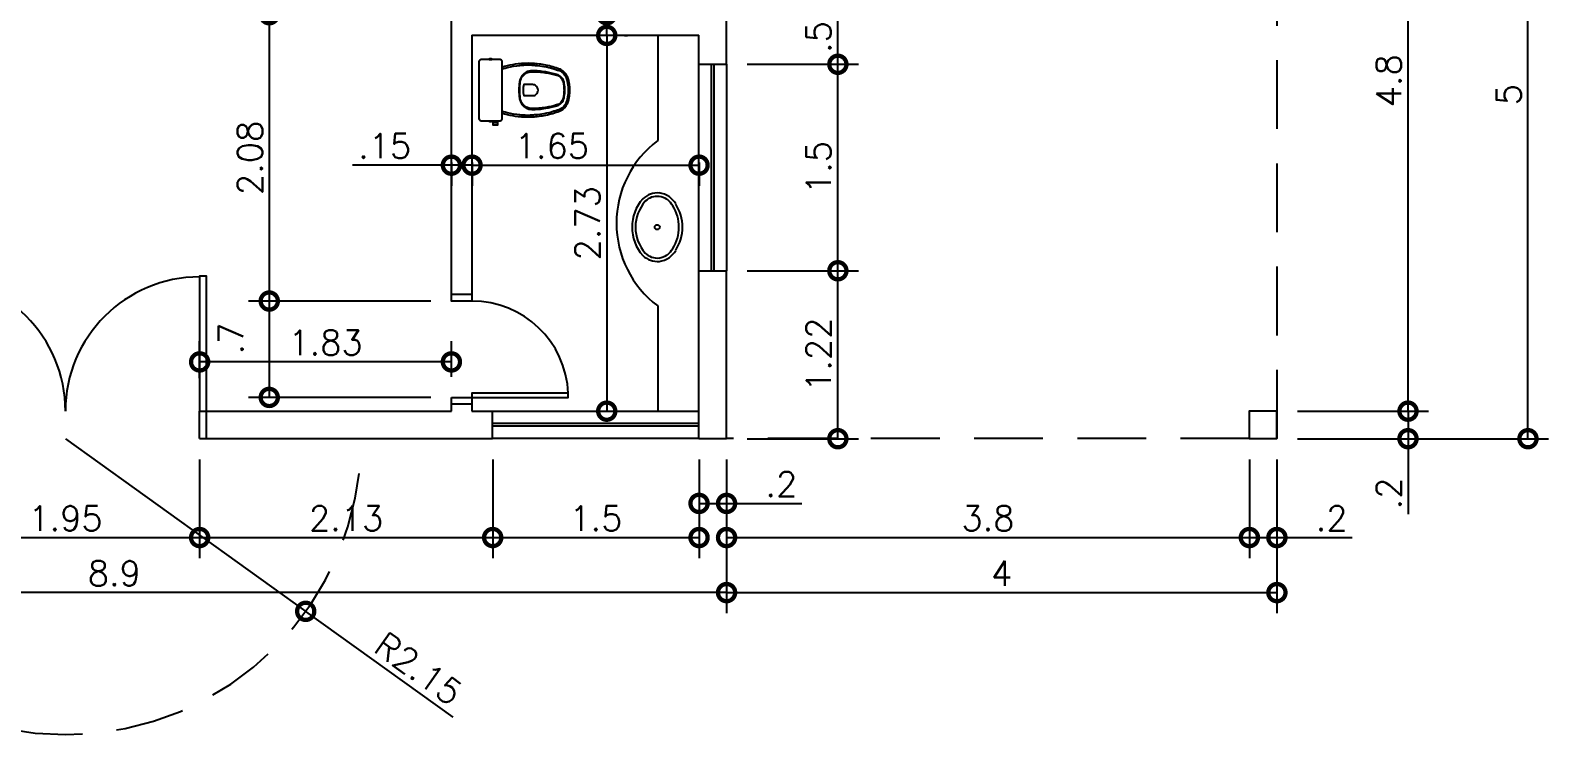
# Model space of a CAD drawing. Extents: x 0 to 62.2, y 0 to 29.7.
# Drawn here: x 9.58 to 20.62, y 15.97 to 21.09 of the extents above; entities that cross this region are included whole.
import ezdxf

# ---------------------------------------------------------------- set-up
doc = ezdxf.new("R2010")
doc.units = 0
doc.header["$LTSCALE"] = 2
doc.header["$MEASUREMENT"] = 0
doc.linetypes.add('HIDDEN', pattern=[0.375, 0.25, -0.125])
doc.layers.get('0').update_dxf_attribs({"linetype": 'CONTINUOUS'})
doc.layers.get('DEFPOINTS').update_dxf_attribs({"linetype": 'CONTINUOUS'})
for name, color, linetype in [('DIM100', 1, 'CONTINUOUS'), ('EQUIP', 9, 'CONTINUOUS'), ('JANELAS', 4, 'CONTINUOUS'), ('PAREDE', 7, 'CONTINUOUS'), ('PORTAS', 2, 'CONTINUOUS'), ('PROJ', 6, 'HIDDEN')]:
    doc.layers.add(name, color=color, linetype=linetype)
doc.styles.add('CLICKAD', font='romans.shx')
doc.dimstyles.new('CLICKAD', dxfattribs={"dimscale": 0.1, "dimtxt": 1.8, "dimasz": 2.5, "dimexe": 1.5, "dimexo": 1.5, "dimgap": 0.5, "dimtad": 1, "dimzin": 12, "dimtxsty": 'CLICKAD', "dimblk1": 'DOTSMALL', "dimblk2": 'DOTSMALL', "dimsah": 1, "dimcen": 1, "dimclrt": 3, "dimazin": 3, "dimtp": 0.01, "dimtm": 0.02, "dimtfac": 1, "dimtmove": 0, "dimatfit": 3, "dimtolj": 1, "dimtzin": 0})

# ---------------------------------------------------------------- blocks, each defined once
blk = doc.blocks.new('_DOTSMALL')
at = {"color": 0, "linetype": 'BYBLOCK', "ltscale": 0.05, "const_width": 0.5}
blk.add_lwpolyline([(-0.0625, 0, 1), (0.0625, 0, 1)], format="xyb", close=True, dxfattribs=at)
blk = doc.blocks.new('*D186')
at = {"layer": 'DEFPOINTS', "color": 0}
for p in [(12.645, 19.121), (11.321, 18.421), (12.645, 18.421)]:
    blk.add_point(p, dxfattribs=at)
at = {"layer": 'DIM100', "color": 0}
for p, q in [((11.321, 19.121), (11.321, 18.421)), ((12.495, 18.421), (11.171, 18.421))]:
    blk.add_line(p, q, dxfattribs=at)
at = {"layer": 'DIM100', "color": 0, "xscale": 0.25, "yscale": 0.25, "zscale": 0.25}
for p, rotation in [((11.321, 19.121), 90), ((11.321, 18.421), 270)]:
    blk.add_blockref('_DOTSMALL', p, dxfattribs=dict(at, rotation=rotation))
at = {"layer": 'DIM100', "color": 3, "insert": (11.041, 18.848), "char_height": 0.18, "attachment_point": 5, "rotation": 90, "style": 'CLICKAD'}
blk.add_mtext('\\A1;.7', dxfattribs=at)
blk = doc.blocks.new('*D84')
at = {"color": 0, "linetype": 'BYBLOCK', "ltscale": 0.05}
for p in [(9.84, 18.121), (12.658, 16.097)]:
    blk.add_line(p, (11.586, 16.867), dxfattribs=at)
at = {"layer": 'DEFPOINTS', "color": 0, "linetype": 'BYBLOCK', "ltscale": 0.05}
for p in [(9.84, 18.121), (11.586, 16.867)]:
    blk.add_point(p, dxfattribs=at)
at = {"color": 0, "linetype": 'BYBLOCK', "ltscale": 0.05, "xscale": 0.25, "yscale": 0.25, "zscale": 0.25, "rotation": 144.3066931103506}
blk.add_blockref('_DOTSMALL', (11.586, 16.867), dxfattribs=at)
at = {"color": 3, "linetype": 'BYBLOCK', "ltscale": 0.05, "insert": (12.406, 16.45), "char_height": 0.18, "attachment_point": 5, "rotation": 324.3067, "style": 'CLICKAD'}
blk.add_mtext('\\A1;R2.15', dxfattribs=at)
blk = doc.blocks.new('*D187')
at = {"layer": 'DEFPOINTS', "color": 0}
for p in [(10.815, 18.121), (12.945, 18.121), (12.945, 17.403)]:
    blk.add_point(p, dxfattribs=at)
at = {"layer": 'DIM100', "color": 0}
for p, q in [((12.945, 17.971), (12.945, 17.253)), ((10.815, 17.403), (12.945, 17.403))]:
    blk.add_line(p, q, dxfattribs=at)
at = {"layer": 'DIM100', "color": 0, "xscale": 0.25, "yscale": 0.25, "zscale": 0.25, "rotation": 180}
blk.add_blockref('_DOTSMALL', (10.815, 17.403), dxfattribs=at)
at = {"layer": 'DIM100', "color": 0, "xscale": 0.25, "yscale": 0.25, "zscale": 0.25}
blk.add_blockref('_DOTSMALL', (12.945, 17.403), dxfattribs=at)
at = {"layer": 'DIM100', "color": 3, "insert": (11.88, 17.543), "char_height": 0.18, "attachment_point": 5, "style": 'CLICKAD'}
blk.add_mtext('\\A1;2.13', dxfattribs=at)
blk = doc.blocks.new('*D78')
at = {"color": 0, "linetype": 'BYBLOCK', "ltscale": 0.05}
for p, q in [((10.815, 18.561), (10.815, 18.829)), ((12.645, 18.571), (12.645, 18.829)), ((12.645, 18.679), (10.815, 18.679))]:
    blk.add_line(p, q, dxfattribs=at)
at = {"layer": 'DEFPOINTS', "color": 0, "linetype": 'BYBLOCK', "ltscale": 0.05}
for p in [(10.815, 18.679), (10.815, 18.411), (12.645, 18.421)]:
    blk.add_point(p, dxfattribs=at)
at = {"color": 0, "linetype": 'BYBLOCK', "ltscale": 0.05, "xscale": 0.25, "yscale": 0.25, "zscale": 0.25, "rotation": 180}
blk.add_blockref('_DOTSMALL', (10.815, 18.679), dxfattribs=at)
at = {"color": 0, "linetype": 'BYBLOCK', "ltscale": 0.05, "xscale": 0.25, "yscale": 0.25, "zscale": 0.25}
blk.add_blockref('_DOTSMALL', (12.645, 18.679), dxfattribs=at)
at = {"color": 3, "linetype": 'BYBLOCK', "ltscale": 0.05, "insert": (11.73, 18.819), "char_height": 0.18, "attachment_point": 5, "style": 'CLICKAD'}
blk.add_mtext('\\A1;1.83', dxfattribs=at)
blk = doc.blocks.new('*D188')
at = {"layer": 'DEFPOINTS', "color": 0}
for p in [(12.645, 21.201), (11.321, 19.121), (12.645, 19.121)]:
    blk.add_point(p, dxfattribs=at)
at = {"layer": 'DIM100', "color": 0}
for p, q in [((11.321, 21.201), (11.321, 19.121)), ((12.495, 19.121), (11.171, 19.121))]:
    blk.add_line(p, q, dxfattribs=at)
at = {"layer": 'DIM100', "color": 0, "xscale": 0.25, "yscale": 0.25, "zscale": 0.25}
for p, rotation in [((11.321, 21.201), 90), ((11.321, 19.121), 270)]:
    blk.add_blockref('_DOTSMALL', p, dxfattribs=dict(at, rotation=rotation))
at = {"layer": 'DIM100', "color": 3, "insert": (11.181, 20.161), "char_height": 0.18, "attachment_point": 5, "rotation": 90, "style": 'CLICKAD'}
blk.add_mtext('\\A1;2.08', dxfattribs=at)
blk = doc.blocks.new('*D191')
at = {"layer": 'DEFPOINTS', "color": 0}
for p in [(8.865, 18.121), (10.815, 18.121), (10.815, 17.403)]:
    blk.add_point(p, dxfattribs=at)
at = {"layer": 'DIM100', "color": 0}
for p, q in [((10.815, 17.971), (10.815, 17.253)), ((8.865, 17.403), (10.815, 17.403))]:
    blk.add_line(p, q, dxfattribs=at)
at = {"layer": 'DIM100', "color": 0, "xscale": 0.25, "yscale": 0.25, "zscale": 0.25, "rotation": 180}
blk.add_blockref('_DOTSMALL', (8.865, 17.403), dxfattribs=at)
at = {"layer": 'DIM100', "color": 0, "xscale": 0.25, "yscale": 0.25, "zscale": 0.25}
blk.add_blockref('_DOTSMALL', (10.815, 17.403), dxfattribs=at)
at = {"layer": 'DIM100', "color": 3, "insert": (9.84, 17.543), "char_height": 0.18, "attachment_point": 5, "style": 'CLICKAD'}
blk.add_mtext('\\A1;1.95', dxfattribs=at)
blk = doc.blocks.new('*D115')
at = {"color": 0, "linetype": 'BYBLOCK', "ltscale": 0.05}
for p, q in [((18.795, 23.121), (20.62, 23.121)), ((20.47, 18.121), (20.47, 23.121)), ((18.795, 18.121), (20.62, 18.121))]:
    blk.add_line(p, q, dxfattribs=at)
at = {"layer": 'DEFPOINTS', "color": 0, "linetype": 'BYBLOCK', "ltscale": 0.05}
for p in [(18.645, 23.121), (20.47, 23.121), (18.645, 18.121)]:
    blk.add_point(p, dxfattribs=at)
at = {"color": 0, "linetype": 'BYBLOCK', "ltscale": 0.05, "xscale": 0.25, "yscale": 0.25, "zscale": 0.25}
for p, rotation in [((20.47, 23.121), 90), ((20.47, 18.121), 270)]:
    blk.add_blockref('_DOTSMALL', p, dxfattribs=dict(at, rotation=rotation))
at = {"color": 3, "linetype": 'BYBLOCK', "ltscale": 0.05, "insert": (20.33, 20.621), "char_height": 0.18, "attachment_point": 5, "rotation": 90, "style": 'CLICKAD'}
blk.add_mtext('\\A1;5', dxfattribs=at)
blk = doc.blocks.new('*D114')
at = {"color": 0, "linetype": 'BYBLOCK', "ltscale": 0.05}
for p, q in [((18.795, 23.121), (19.748, 23.121)), ((19.598, 18.321), (19.598, 23.121)), ((18.795, 18.321), (19.748, 18.321))]:
    blk.add_line(p, q, dxfattribs=at)
at = {"layer": 'DEFPOINTS', "color": 0, "linetype": 'BYBLOCK', "ltscale": 0.05}
for p in [(18.645, 23.121), (19.598, 23.121), (18.645, 18.321)]:
    blk.add_point(p, dxfattribs=at)
at = {"color": 0, "linetype": 'BYBLOCK', "ltscale": 0.05, "xscale": 0.25, "yscale": 0.25, "zscale": 0.25}
for p, rotation in [((19.598, 23.121), 90), ((19.598, 18.321), 270)]:
    blk.add_blockref('_DOTSMALL', p, dxfattribs=dict(at, rotation=rotation))
at = {"color": 3, "linetype": 'BYBLOCK', "ltscale": 0.05, "insert": (19.458, 20.721), "char_height": 0.18, "attachment_point": 5, "rotation": 90, "style": 'CLICKAD'}
blk.add_mtext('\\A1;4.8', dxfattribs=at)
blk = doc.blocks.new('*D195')
at = {"layer": 'DEFPOINTS', "color": 0}
for p in [(14.645, 20.841), (15.454, 20.841), (14.645, 19.341)]:
    blk.add_point(p, dxfattribs=at)
at = {"layer": 'DIM100', "color": 0}
for p, q in [((14.795, 20.841), (15.604, 20.841)), ((15.454, 19.341), (15.454, 20.841))]:
    blk.add_line(p, q, dxfattribs=at)
at = {"layer": 'DIM100', "color": 0, "xscale": 0.25, "yscale": 0.25, "zscale": 0.25}
for p, rotation in [((15.454, 20.841), 90), ((15.454, 19.341), 270)]:
    blk.add_blockref('_DOTSMALL', p, dxfattribs=dict(at, rotation=rotation))
at = {"layer": 'DIM100', "color": 3, "insert": (15.314, 20.091), "char_height": 0.18, "attachment_point": 5, "rotation": 90, "style": 'CLICKAD'}
blk.add_mtext('\\A1;1.5', dxfattribs=at)
blk = doc.blocks.new('*D76')
at = {"color": 0, "linetype": 'BYBLOCK', "ltscale": 0.05}
for p, q in [((13.774, 21.051), (13.774, 18.321)), ((13.903, 21.051), (13.924, 21.051)), ((13.903, 18.321), (13.924, 18.321))]:
    blk.add_line(p, q, dxfattribs=at)
at = {"layer": 'DEFPOINTS', "color": 0, "linetype": 'BYBLOCK', "ltscale": 0.05}
for p in [(13.753, 21.051), (13.753, 18.321), (13.774, 18.321)]:
    blk.add_point(p, dxfattribs=at)
at = {"color": 0, "linetype": 'BYBLOCK', "ltscale": 0.05, "xscale": 0.25, "yscale": 0.25, "zscale": 0.25}
for p, rotation in [((13.774, 21.051), 90), ((13.774, 18.321), 270)]:
    blk.add_blockref('_DOTSMALL', p, dxfattribs=dict(at, rotation=rotation))
at = {"color": 3, "linetype": 'BYBLOCK', "ltscale": 0.05, "insert": (13.634, 19.686), "char_height": 0.18, "attachment_point": 5, "rotation": 90, "style": 'CLICKAD'}
blk.add_mtext('\\A1;2.73', dxfattribs=at)
blk = doc.blocks.new('CUBA01P')
blk.add_circle((0, 0), 0.018)
for centre, radius, start, end in [((-0.071, -0.03), 0.191, 120.725, 141.4841), ((-0.071, -0.03), 0.166, 120.5755, 141.2533), ((-0.002, -0.124), 0.307, 89.5504, 122.7375), ((-0.002, -0.124), 0.282, 89.5504, 122.828), ((0.002, -0.124), 0.307, 57.2625, 90.4496), ((0.002, -0.124), 0.282, 57.172, 90.4496), ((0.071, -0.03), 0.166, 38.7467, 59.4245), ((0.071, -0.03), 0.191, 38.5159, 59.275), ((-0.097, 0.001), 0.152, 174.4524, 224.3819), ((-0.091, -0.004), 0.159, 144.5232, 173.1767), ((-0.091, -0.004), 0.134, 144.8047, 173.0573), ((-0.097, 0.001), 0.127, 174.578, 224.0021), ((0.097, 0.001), 0.127, 315.9979, 5.422), ((0.091, -0.004), 0.134, 6.9427, 35.1953), ((0.097, 0.001), 0.152, 315.6181, 5.5476), ((0.091, -0.004), 0.159, 6.8233, 35.4768), ((-0.002, 0.123), 0.306, 228.3244, 270.4838), ((-0.002, 0.123), 0.281, 228.5041, 270.4838), ((0.002, 0.123), 0.281, 269.5162, 311.4959), ((0.002, 0.123), 0.306, 269.5162, 311.6756)]:
    blk.add_arc(centre, radius, start, end)
blk = doc.blocks.new('*D83')
at = {"color": 0, "linetype": 'BYBLOCK', "ltscale": 0.05}
for p, q in [((14.645, 17.971), (14.645, 16.853)), ((18.645, 17.971), (18.645, 16.853)), ((14.645, 17.003), (18.645, 17.003))]:
    blk.add_line(p, q, dxfattribs=at)
at = {"layer": 'DEFPOINTS', "color": 0, "linetype": 'BYBLOCK', "ltscale": 0.05}
for p in [(14.645, 18.121), (18.645, 18.121), (18.645, 17.003)]:
    blk.add_point(p, dxfattribs=at)
at = {"color": 0, "linetype": 'BYBLOCK', "ltscale": 0.05, "xscale": 0.25, "yscale": 0.25, "zscale": 0.25, "rotation": 180}
blk.add_blockref('_DOTSMALL', (14.645, 17.003), dxfattribs=at)
at = {"color": 0, "linetype": 'BYBLOCK', "ltscale": 0.05, "xscale": 0.25, "yscale": 0.25, "zscale": 0.25}
blk.add_blockref('_DOTSMALL', (18.645, 17.003), dxfattribs=at)
at = {"color": 3, "linetype": 'BYBLOCK', "ltscale": 0.05, "insert": (16.645, 17.143), "char_height": 0.18, "attachment_point": 5, "style": 'CLICKAD'}
blk.add_mtext('\\A1;4', dxfattribs=at)
blk = doc.blocks.new('*D81')
at = {"color": 0, "linetype": 'BYBLOCK', "ltscale": 0.05}
for p, q in [((14.645, 17.971), (14.645, 17.253)), ((18.445, 17.971), (18.445, 17.253)), ((14.645, 17.403), (18.445, 17.403))]:
    blk.add_line(p, q, dxfattribs=at)
at = {"layer": 'DEFPOINTS', "color": 0, "linetype": 'BYBLOCK', "ltscale": 0.05}
for p in [(14.645, 18.121), (18.445, 18.121), (18.445, 17.403)]:
    blk.add_point(p, dxfattribs=at)
at = {"color": 0, "linetype": 'BYBLOCK', "ltscale": 0.05, "xscale": 0.25, "yscale": 0.25, "zscale": 0.25, "rotation": 180}
blk.add_blockref('_DOTSMALL', (14.645, 17.403), dxfattribs=at)
at = {"color": 0, "linetype": 'BYBLOCK', "ltscale": 0.05, "xscale": 0.25, "yscale": 0.25, "zscale": 0.25}
blk.add_blockref('_DOTSMALL', (18.445, 17.403), dxfattribs=at)
at = {"color": 3, "linetype": 'BYBLOCK', "ltscale": 0.05, "insert": (16.545, 17.543), "char_height": 0.18, "attachment_point": 5, "style": 'CLICKAD'}
blk.add_mtext('\\A1;3.8', dxfattribs=at)
blk = doc.blocks.new('*D196')
at = {"layer": 'DEFPOINTS', "color": 0}
for p in [(12.945, 18.121), (14.445, 18.121), (14.445, 17.403)]:
    blk.add_point(p, dxfattribs=at)
at = {"layer": 'DIM100', "color": 0}
for p, q in [((14.445, 17.971), (14.445, 17.253)), ((12.945, 17.403), (14.445, 17.403))]:
    blk.add_line(p, q, dxfattribs=at)
at = {"layer": 'DIM100', "color": 0, "xscale": 0.25, "yscale": 0.25, "zscale": 0.25, "rotation": 180}
blk.add_blockref('_DOTSMALL', (12.945, 17.403), dxfattribs=at)
at = {"layer": 'DIM100', "color": 0, "xscale": 0.25, "yscale": 0.25, "zscale": 0.25}
blk.add_blockref('_DOTSMALL', (14.445, 17.403), dxfattribs=at)
at = {"layer": 'DIM100', "color": 3, "insert": (13.695, 17.543), "char_height": 0.18, "attachment_point": 5, "style": 'CLICKAD'}
blk.add_mtext('\\A1;1.5', dxfattribs=at)
blk = doc.blocks.new('*D111')
at = {"color": 0, "linetype": 'BYBLOCK', "ltscale": 0.05}
for p, q in [((14.795, 19.341), (15.604, 19.341)), ((15.454, 18.121), (15.454, 19.341)), ((14.795, 18.121), (15.604, 18.121))]:
    blk.add_line(p, q, dxfattribs=at)
at = {"layer": 'DEFPOINTS', "color": 0, "linetype": 'BYBLOCK', "ltscale": 0.05}
for p in [(14.645, 19.341), (15.454, 19.341), (14.645, 18.121)]:
    blk.add_point(p, dxfattribs=at)
at = {"color": 0, "linetype": 'BYBLOCK', "ltscale": 0.05, "xscale": 0.25, "yscale": 0.25, "zscale": 0.25}
for p, rotation in [((15.454, 19.341), 90), ((15.454, 18.121), 270)]:
    blk.add_blockref('_DOTSMALL', p, dxfattribs=dict(at, rotation=rotation))
at = {"color": 3, "linetype": 'BYBLOCK', "ltscale": 0.05, "insert": (15.314, 18.731), "char_height": 0.18, "attachment_point": 5, "rotation": 90, "style": 'CLICKAD'}
blk.add_mtext('\\A1;1.22', dxfattribs=at)
blk = doc.blocks.new('*D80')
at = {"color": 0, "linetype": 'BYBLOCK', "ltscale": 0.05}
for p, q in [((14.445, 17.971), (14.445, 17.501)), ((14.645, 17.971), (14.645, 17.501)), ((14.445, 17.651), (14.645, 17.651)), ((14.645, 17.651), (15.192, 17.651))]:
    blk.add_line(p, q, dxfattribs=at)
at = {"layer": 'DEFPOINTS', "color": 0, "linetype": 'BYBLOCK', "ltscale": 0.05}
for p in [(14.445, 18.121), (14.645, 18.121), (14.645, 17.651)]:
    blk.add_point(p, dxfattribs=at)
at = {"color": 0, "linetype": 'BYBLOCK', "ltscale": 0.05, "xscale": 0.25, "yscale": 0.25, "zscale": 0.25, "rotation": 180}
blk.add_blockref('_DOTSMALL', (14.445, 17.651), dxfattribs=at)
at = {"color": 0, "linetype": 'BYBLOCK', "ltscale": 0.05, "xscale": 0.25, "yscale": 0.25, "zscale": 0.25}
blk.add_blockref('_DOTSMALL', (14.645, 17.651), dxfattribs=at)
at = {"color": 3, "linetype": 'BYBLOCK', "ltscale": 0.05, "insert": (15.043, 17.791), "char_height": 0.18, "attachment_point": 5, "style": 'CLICKAD'}
blk.add_mtext('\\A1;.2', dxfattribs=at)
blk = doc.blocks.new('*D82')
at = {"color": 0, "linetype": 'BYBLOCK', "ltscale": 0.05}
for p, q in [((18.445, 17.971), (18.445, 17.253)), ((18.645, 17.971), (18.645, 17.253)), ((18.445, 17.403), (18.645, 17.403)), ((18.645, 17.403), (19.192, 17.403))]:
    blk.add_line(p, q, dxfattribs=at)
at = {"layer": 'DEFPOINTS', "color": 0, "linetype": 'BYBLOCK', "ltscale": 0.05}
for p in [(18.445, 18.121), (18.645, 18.121), (18.645, 17.403)]:
    blk.add_point(p, dxfattribs=at)
at = {"color": 0, "linetype": 'BYBLOCK', "ltscale": 0.05, "xscale": 0.25, "yscale": 0.25, "zscale": 0.25, "rotation": 180}
blk.add_blockref('_DOTSMALL', (18.445, 17.403), dxfattribs=at)
at = {"color": 0, "linetype": 'BYBLOCK', "ltscale": 0.05, "xscale": 0.25, "yscale": 0.25, "zscale": 0.25}
blk.add_blockref('_DOTSMALL', (18.645, 17.403), dxfattribs=at)
at = {"color": 3, "linetype": 'BYBLOCK', "ltscale": 0.05, "insert": (19.043, 17.543), "char_height": 0.18, "attachment_point": 5, "style": 'CLICKAD'}
blk.add_mtext('\\A1;.2', dxfattribs=at)
blk = doc.blocks.new('*D89')
at = {"color": 0, "linetype": 'BYBLOCK', "ltscale": 0.05}
for p, q in [((13.774, 21.201), (13.774, 21.451)), ((13.774, 21.451), (14.192, 21.451)), ((13.774, 21.051), (13.774, 21.201)), ((13.903, 21.201), (13.924, 21.201)), ((13.903, 21.051), (13.924, 21.051))]:
    blk.add_line(p, q, dxfattribs=at)
at = {"layer": 'DEFPOINTS', "color": 0, "linetype": 'BYBLOCK', "ltscale": 0.05}
for p in [(13.753, 21.201), (13.774, 21.201), (13.753, 21.051)]:
    blk.add_point(p, dxfattribs=at)
at = {"color": 0, "linetype": 'BYBLOCK', "ltscale": 0.05, "xscale": 0.25, "yscale": 0.25, "zscale": 0.25}
for p, rotation in [((13.774, 21.201), 90), ((13.774, 21.051), 270)]:
    blk.add_blockref('_DOTSMALL', p, dxfattribs=dict(at, rotation=rotation))
at = {"color": 3, "linetype": 'BYBLOCK', "ltscale": 0.05, "insert": (14.008, 21.591), "char_height": 0.18, "attachment_point": 5, "style": 'CLICKAD'}
blk.add_mtext('\\A1;.15', dxfattribs=at)
blk = doc.blocks.new('*D77')
at = {"color": 0, "linetype": 'BYBLOCK', "ltscale": 0.05}
for p, q in [((12.795, 20.128), (12.795, 19.958)), ((12.795, 20.108), (14.445, 20.108)), ((14.445, 20.128), (14.445, 19.958))]:
    blk.add_line(p, q, dxfattribs=at)
at = {"layer": 'DEFPOINTS', "color": 0, "linetype": 'BYBLOCK', "ltscale": 0.05}
for p in [(12.795, 20.278), (14.445, 20.278), (14.445, 20.108)]:
    blk.add_point(p, dxfattribs=at)
at = {"color": 0, "linetype": 'BYBLOCK', "ltscale": 0.05, "xscale": 0.25, "yscale": 0.25, "zscale": 0.25, "rotation": 180}
blk.add_blockref('_DOTSMALL', (12.795, 20.108), dxfattribs=at)
at = {"color": 0, "linetype": 'BYBLOCK', "ltscale": 0.05, "xscale": 0.25, "yscale": 0.25, "zscale": 0.25}
blk.add_blockref('_DOTSMALL', (14.445, 20.108), dxfattribs=at)
at = {"color": 3, "linetype": 'BYBLOCK', "ltscale": 0.05, "insert": (13.375, 20.248), "char_height": 0.18, "attachment_point": 5, "style": 'CLICKAD'}
blk.add_mtext('\\A1;1.65', dxfattribs=at)
blk = doc.blocks.new('BAC05P')
for points in [[(0.17, 0), (0.17, 0.205, 0.059373), (0.169, 0.21, 0.333509), (0.154, 0.222), (0.135, 0.222), (0.104, 0.222), (0.094, 0.222), (0.094, 0.225, 0.252251), (0.094, 0.225, 0.160103), (0.085, 0.228, 0.160103), (0.076, 0.225, 0.252251), (0.076, 0.225), (0.076, 0.222), (0.017, 0.222, 0.327853), (0, 0.207, 0.087637), (0, 0.204), (0, 0), (0, -0.204, 0.087637), (0, -0.207, 0.327853), (0.017, -0.222), (0.076, -0.222), (0.076, -0.225, 0.252251), (0.076, -0.225, 0.160103), (0.085, -0.228, 0.160103), (0.094, -0.225, 0.252251), (0.094, -0.225), (0.094, -0.222), (0.104, -0.222), (0.104, -0.236), (0.102, -0.236), (0.102, -0.252), (0.12, -0.252), (0.138, -0.252), (0.138, -0.236), (0.135, -0.236), (0.135, -0.222), (0.154, -0.222, 0.333509), (0.169, -0.21, 0.059373), (0.17, -0.205)], [(0.291, 0, 0.041331), (0.296, -0.061, 0.129345), (0.313, -0.104, 0.234638), (0.385, -0.14, 0.044666), (0.486, -0.132, 0.031515), (0.566, -0.114, 0.151063), (0.599, -0.095, 0.148094), (0.619, -0.059, 0.031073), (0.621, -0.045, 0.035055), (0.626, 0, 0.035055), (0.621, 0.045, 0.031073), (0.619, 0.059, 0.148094), (0.599, 0.095, 0.151063), (0.566, 0.114, 0.031515), (0.486, 0.132, 0.044666), (0.385, 0.14, 0.234638), (0.313, 0.104, 0.129345), (0.296, 0.061, 0.041331)], [(0.297, 0, -0.041434), (0.301, 0.06, -0.129651), (0.317, 0.1, -0.234583), (0.385, 0.134, -0.044678), (0.485, 0.126, -0.031614), (0.565, 0.108, -0.152477), (0.595, 0.091, -0.148725), (0.613, 0.057, -0.031624), (0.615, 0.044, -0.035113), (0.619, 0, -0.035113), (0.615, -0.044, -0.031624), (0.613, -0.057, -0.148725), (0.595, -0.091, -0.152477), (0.565, -0.108, -0.031614), (0.485, -0.126, -0.044678), (0.385, -0.134, -0.234583), (0.317, -0.1, -0.129651), (0.301, -0.06, -0.041434)], [(0.391, -0.04, 0.164444), (0.415, -0.032, 0.245936), (0.43, 0, 0.245936), (0.415, 0.032, 0.164444), (0.391, 0.04), (0.326, 0.04, 0.108885), (0.326, -0.04)]]:
    blk.add_lwpolyline(points, format="xyb", close=True)
for points in [[(0.076, 0.222), (0.094, 0.222)], [(0.093, 0.225), (0.085, 0.225), (0.077, 0.225)], [(0.076, -0.222), (0.094, -0.222)], [(0.093, -0.225), (0.085, -0.225), (0.077, -0.225)], [(0.104, -0.222), (0.135, -0.222)], [(0.104, -0.236), (0.12, -0.236), (0.135, -0.236)]]:
    blk.add_lwpolyline(points)
for points in [[(0.17, -0.167, -0.003882), (0.205, -0.177, 0.024258), (0.285, -0.191, 0.02486), (0.335, -0.194, 0.033324), (0.385, -0.194, 0.02486), (0.425, -0.191, 0.012268), (0.475, -0.184, 0.015806), (0.525, -0.172, 0.026699), (0.575, -0.157, 0.021919), (0.595, -0.149, 0.174675), (0.643, -0.1, 0.045452), (0.653, -0.07, 0.022856), (0.656, -0.057, 0.041289), (0.66, -0.03, 0.052091), (0.661, -0.023, 0.04333), (0.661, 0, 0.04333), (0.661, 0.023, 0.052091), (0.66, 0.03, 0.041289), (0.656, 0.057, 0.022856), (0.653, 0.07, 0.045452), (0.643, 0.1, 0.174675), (0.595, 0.149, 0.021919), (0.575, 0.157, 0.026699), (0.525, 0.172, 0.015806), (0.475, 0.184, 0.012268), (0.425, 0.191, 0.02486), (0.385, 0.194, 0.033324), (0.335, 0.194, 0.02486), (0.285, 0.191, 0.024258), (0.205, 0.177, -0.003882), (0.17, 0.167)], [(0.173, 0.155, 0.003849), (0.208, 0.165, -0.027799), (0.298, 0.18, -0.018883), (0.336, 0.183, -0.033646), (0.384, 0.182, -0.016781), (0.411, 0.18, -0.015438), (0.473, 0.172, -0.023716), (0.546, 0.154, -0.013571), (0.571, 0.146, -0.02186), (0.59, 0.139, -0.173345), (0.633, 0.095, -0.045814), (0.641, 0.067, -0.024058), (0.644, 0.055, -0.042614), (0.648, 0.029, -0.066108), (0.649, 0.023, -0.047154), (0.649, 0, -0.047154), (0.649, -0.023, -0.066108), (0.648, -0.029, -0.042614), (0.644, -0.055, -0.024058), (0.641, -0.067, -0.045814), (0.633, -0.095, -0.173345), (0.59, -0.139, -0.02186), (0.571, -0.146, -0.013571), (0.546, -0.154, -0.023716), (0.473, -0.172, -0.015438), (0.411, -0.18, -0.016781), (0.384, -0.182, -0.033646), (0.336, -0.183, -0.018883), (0.298, -0.18, -0.027799), (0.208, -0.165, 0.003849), (0.173, -0.155)]]:
    blk.add_lwpolyline(points, format="xyb")
blk = doc.blocks.new('*D90')
at = {"color": 0, "linetype": 'BYBLOCK', "ltscale": 0.05}
for p, q in [((12.645, 20.108), (11.926, 20.108)), ((12.645, 20.128), (12.645, 19.958)), ((12.795, 20.108), (12.645, 20.108)), ((12.795, 20.128), (12.795, 19.958))]:
    blk.add_line(p, q, dxfattribs=at)
at = {"layer": 'DEFPOINTS', "color": 0, "linetype": 'BYBLOCK', "ltscale": 0.05}
for p in [(12.645, 20.278), (12.795, 20.278), (12.645, 20.108)]:
    blk.add_point(p, dxfattribs=at)
at = {"color": 0, "linetype": 'BYBLOCK', "ltscale": 0.05, "xscale": 0.25, "yscale": 0.25, "zscale": 0.25, "rotation": 180}
blk.add_blockref('_DOTSMALL', (12.645, 20.108), dxfattribs=at)
at = {"color": 0, "linetype": 'BYBLOCK', "ltscale": 0.05, "xscale": 0.25, "yscale": 0.25, "zscale": 0.25}
blk.add_blockref('_DOTSMALL', (12.795, 20.108), dxfattribs=at)
at = {"color": 3, "linetype": 'BYBLOCK', "ltscale": 0.05, "insert": (12.16, 20.248), "char_height": 0.18, "attachment_point": 5, "style": 'CLICKAD'}
blk.add_mtext('\\A1;.15', dxfattribs=at)
blk = doc.blocks.new('*D198')
at = {"layer": 'DEFPOINTS', "color": 0}
for p in [(14.645, 21.391), (15.454, 21.391), (14.645, 20.841)]:
    blk.add_point(p, dxfattribs=at)
at = {"layer": 'DIM100', "color": 0}
for p, q in [((14.795, 21.391), (15.604, 21.391)), ((15.454, 20.841), (15.454, 21.391))]:
    blk.add_line(p, q, dxfattribs=at)
at = {"layer": 'DIM100', "color": 0, "xscale": 0.25, "yscale": 0.25, "zscale": 0.25}
for p, rotation in [((15.454, 21.391), 90), ((15.454, 20.841), 270)]:
    blk.add_blockref('_DOTSMALL', p, dxfattribs=dict(at, rotation=rotation))
at = {"layer": 'DIM100', "color": 3, "insert": (15.314, 21.116), "char_height": 0.18, "attachment_point": 5, "rotation": 90, "style": 'CLICKAD'}
blk.add_mtext('\\A1;.55', dxfattribs=at)
blk = doc.blocks.new('*D163')
at = {"layer": 'DEFPOINTS', "color": 0}
for p in [(5.745, 18.121), (14.645, 18.121), (5.745, 17.003)]:
    blk.add_point(p, dxfattribs=at)
at = {"layer": 'DIM100', "color": 0}
for p, q in [((5.745, 17.971), (5.745, 16.853)), ((14.645, 17.971), (14.645, 16.853)), ((14.645, 17.003), (5.745, 17.003))]:
    blk.add_line(p, q, dxfattribs=at)
at = {"layer": 'DIM100', "color": 0, "xscale": 0.25, "yscale": 0.25, "zscale": 0.25, "rotation": 180}
blk.add_blockref('_DOTSMALL', (5.745, 17.003), dxfattribs=at)
at = {"layer": 'DIM100', "color": 0, "xscale": 0.25, "yscale": 0.25, "zscale": 0.25}
blk.add_blockref('_DOTSMALL', (14.645, 17.003), dxfattribs=at)
at = {"layer": 'DIM100', "color": 3, "insert": (10.195, 17.143), "char_height": 0.18, "attachment_point": 5, "style": 'CLICKAD'}
blk.add_mtext('\\A1;8.9', dxfattribs=at)
blk = doc.blocks.new('*D175')
at = {"color": 0, "linetype": 'BYBLOCK'}
for p, q in [((18.795, 18.321), (19.748, 18.321)), ((19.598, 18.321), (19.598, 18.121)), ((18.795, 18.121), (19.748, 18.121)), ((19.598, 18.121), (19.598, 17.574))]:
    blk.add_line(p, q, dxfattribs=at)
at = {"layer": 'DEFPOINTS', "color": 0, "linetype": 'BYBLOCK'}
for p in [(18.645, 18.321), (18.645, 18.121), (19.598, 18.121)]:
    blk.add_point(p, dxfattribs=at)
at = {"color": 0, "linetype": 'BYBLOCK', "xscale": 0.25, "yscale": 0.25, "zscale": 0.25}
for p, rotation in [((19.598, 18.321), 90), ((19.598, 18.121), 270)]:
    blk.add_blockref('_DOTSMALL', p, dxfattribs=dict(at, rotation=rotation))
at = {"color": 3, "linetype": 'BYBLOCK', "insert": (19.458, 17.723), "char_height": 0.18, "attachment_point": 5, "rotation": 90, "style": 'CLICKAD'}
blk.add_mtext('\\A1;.2', dxfattribs=at)

msp = doc.modelspace()

# ---------------------------------------------------------------- linework, layer by layer
at = {"layer": 'EQUIP'}
for p, q in [((14.1445, 21.0514), (14.1445, 20.2864)), ((14.1445, 19.0864), (14.1445, 18.3214))]:
    msp.add_line(p, q, dxfattribs=at)
msp.add_arc((14.5945, 19.6864), 0.75, 126.8699, 233.1301, dxfattribs=at)
at = {"layer": 'JANELAS'}
for p, q in [((14.4445, 19.3414), (14.4445, 20.8414)), ((14.5345, 19.3414), (14.5345, 20.8414)), ((14.5545, 19.3414), (14.5545, 20.8414)), ((14.6445, 20.8414), (14.6445, 19.3414)), ((12.9445, 18.3214), (14.4445, 18.3214)), ((14.4445, 18.2314), (12.9445, 18.2314)), ((14.4445, 18.2114), (12.9445, 18.2114)), ((14.4445, 18.1214), (12.9445, 18.1214))]:
    msp.add_line(p, q, dxfattribs=at)
at = {"layer": 'PAREDE'}
for p, q in [((12.6445, 19.1214), (12.6445, 21.2014)), ((12.7945, 21.0514), (12.7945, 19.1214)), ((12.7945, 21.0514), (14.4445, 21.0514)), ((14.4445, 20.8414), (14.6445, 20.8414)), ((14.4445, 19.3414), (14.6445, 19.3414)), ((10.8145, 18.3214), (12.6445, 18.3214)), ((10.8145, 18.1214), (10.8145, 18.3214)), ((10.8645, 18.1214), (10.8645, 18.3214)), ((12.6445, 18.3214), (12.6445, 18.4214)), ((12.7945, 18.4214), (12.7945, 18.3214)), ((12.7945, 18.3214), (12.9445, 18.3214)), ((12.9445, 18.1214), (12.9445, 18.3214)), ((10.8145, 18.1214), (12.9445, 18.1214))]:
    msp.add_line(p, q, dxfattribs=at)
for points in [[(14.6445, 20.8414), (14.6445, 21.3914)], [(14.4445, 20.8414), (14.4445, 21.0514)], [(14.4445, 18.1214), (14.6445, 18.1214), (14.6445, 19.3414)], [(14.4445, 18.1214), (14.4445, 19.3414)]]:
    msp.add_lwpolyline(points, dxfattribs=at)
for points in [[(12.6445, 19.1714), (12.7945, 19.1714), (12.7945, 19.1214), (12.6445, 19.1214)], [(12.6445, 18.4214), (12.7945, 18.4214), (12.7945, 18.3714), (12.6445, 18.3714)], [(18.4445, 18.1214), (18.6445, 18.1214), (18.6445, 18.3214), (18.4445, 18.3214)]]:
    msp.add_lwpolyline(points, close=True, dxfattribs=at)
at = {"layer": 'PORTAS'}
for points in [[(10.8645, 18.3214), (10.8645, 19.3014), (10.8145, 19.3014), (10.8145, 18.3214)], [(12.7945, 18.4214), (13.4945, 18.4214), (13.4945, 18.4514), (12.7945, 18.4514)]]:
    msp.add_lwpolyline(points, close=True, dxfattribs=at)
for centre, radius, start, end in [((8.8645, 18.3214), 0.975, 0, 90), ((10.8145, 18.3214), 0.975, 90, 180), ((12.7945, 18.4207), 0.7007, 2.5089, 90)]:
    msp.add_arc(centre, radius, start, end, dxfattribs=at)
at = {"layer": 'PROJ'}
for p, q in [((18.6445, 23.1214), (18.6445, 18.1214)), ((18.4445, 18.1214), (14.6445, 18.1214))]:
    msp.add_line(p, q, dxfattribs=at)
msp.add_arc((9.8395, 18.1214), 2.15, 180, 0, dxfattribs=at)

# ---------------------------------------------------------------- block references
at = {"layer": 'EQUIP'}
msp.add_blockref('BAC05P', (12.8445, 20.6533), dxfattribs=at)
at = {"layer": 'EQUIP', "rotation": 270}
msp.add_blockref('CUBA01P', (14.1411, 19.6577), dxfattribs=at)

# ---------------------------------------------------------------- dimensions: what is measured, and where the dimension line sits
at = {"layer": 'DIM100'}
for base, p1, p2, picture, middle in [((20.4701, 23.1214), (18.6445, 18.1214), (18.6445, 23.1214), '*D115', (20.3301, 20.6214)), ((19.5979, 23.1214), (18.6445, 18.3214), (18.6445, 23.1214), '*D114', (19.4579, 20.7214)), ((13.7736, 18.3214), (13.7527, 21.0514), (13.7527, 18.3214), '*D76', (13.6336, 19.6864)), ((15.4536, 19.3414), (14.6445, 18.1214), (14.6445, 19.3414), '*D111', (15.3136, 18.7314)), ((19.5979, 18.1214), (18.6445, 18.3214), (18.6445, 18.1214), '*D175', (19.4579, 17.7228))]:
    dim = msp.add_linear_dim(base=base, p1=p1, p2=p2, angle=90, dimstyle='CLICKAD', dxfattribs=at)
    dim.commit()
    dim.dimension.update_dxf_attribs({"geometry": picture, "text_midpoint": middle})
for base, p1, p2, override, picture, middle in [((13.7736, 21.2014), (13.7527, 21.0514), (13.7527, 21.2014), {"dimtoh": 1}, '*D89', (14.0079, 21.5914)), ((15.4536, 21.3914), (14.6445, 20.8414), (14.6445, 21.3914), {"dimse1": 1, "dimtmove": 1}, '*D198', (15.3136, 21.1164)), ((11.3215, 19.1214), (12.6445, 21.2014), (12.6445, 19.1214), {"dimse1": 1, "dimtmove": 1}, '*D188', (11.1815, 20.1614)), ((15.4536, 20.8414), (14.6445, 19.3414), (14.6445, 20.8414), {"dimse1": 1, "dimtmove": 1}, '*D195', (15.3136, 20.0914))]:
    dim = msp.add_linear_dim(base=base, p1=p1, p2=p2, angle=90, dimstyle='CLICKAD', override=override, dxfattribs=at)
    dim.commit()
    dim.dimension.update_dxf_attribs({"geometry": picture, "text_midpoint": middle})
for base, p1, p2, picture, middle in [((12.6445, 20.108), (12.7945, 20.2776), (12.6445, 20.2776), '*D90', (12.1602, 20.248)), ((10.8145, 18.6789), (12.6445, 18.4214), (10.8145, 18.4114), '*D78', (11.7295, 18.8189)), ((14.6445, 17.6513), (14.4445, 18.1214), (14.6445, 18.1214), '*D80', (15.0431, 17.7913)), ((18.6445, 17.0026), (14.6445, 18.1214), (18.6445, 18.1214), '*D83', (16.6445, 17.1426)), ((18.4445, 17.4025), (14.6445, 18.1214), (18.4445, 18.1214), '*D81', (16.5445, 17.5425)), ((18.6445, 17.4025), (18.4445, 18.1214), (18.6445, 18.1214), '*D82', (19.0431, 17.5425))]:
    dim = msp.add_linear_dim(base=base, p1=p1, p2=p2, dimstyle='CLICKAD', dxfattribs=at)
    dim.commit()
    dim.dimension.update_dxf_attribs({"geometry": picture, "text_midpoint": middle})
dim = msp.add_linear_dim(base=(14.4445, 20.108), p1=(12.7945, 20.2776), p2=(14.4445, 20.2776), dimstyle='CLICKAD', dxfattribs=at)
dim.commit()
dim.dimension.update_dxf_attribs({"geometry": '*D77', "text_midpoint": (13.3747, 20.108), "dimtype": 128})
dim = msp.add_linear_dim(base=(11.3215, 18.4214), p1=(12.6445, 19.1214), p2=(12.6445, 18.4214), angle=90, dimstyle='CLICKAD', override={"dimse1": 1, "dimtmove": 1}, dxfattribs=at)
dim.commit()
dim.dimension.update_dxf_attribs({"geometry": '*D186', "text_midpoint": (11.1815, 18.8478), "dimtype": 160})
for base, p1, p2, override, picture, middle in [((5.7445, 17.0026), (14.6445, 18.1214), (5.7445, 18.1214), {"dimtmove": 1}, '*D163', (10.1945, 17.1426)), ((10.8145, 17.4025), (8.8645, 18.1214), (10.8145, 18.1214), {"dimse1": 1, "dimtmove": 1}, '*D191', (9.8395, 17.5425)), ((12.9445, 17.4025), (10.8145, 18.1214), (12.9445, 18.1214), {"dimse1": 1, "dimtmove": 1}, '*D187', (11.8795, 17.5425)), ((14.4445, 17.4025), (12.9445, 18.1214), (14.4445, 18.1214), {"dimse1": 1, "dimtmove": 1}, '*D196', (13.6945, 17.5425))]:
    dim = msp.add_linear_dim(base=base, p1=p1, p2=p2, dimstyle='CLICKAD', override=override, dxfattribs=at)
    dim.commit()
    dim.dimension.update_dxf_attribs({"geometry": picture, "text_midpoint": middle})
dim = msp.add_radius_dim(center=(9.8395, 18.1214), mpoint=(11.5856, 16.867), dimstyle='CLICKAD', dxfattribs=at)
dim.commit()
dim.dimension.update_dxf_attribs({"geometry": '*D84', "text_midpoint": (12.3247, 16.336), "dimtype": 132})

doc.saveas('drawing.dxf')
